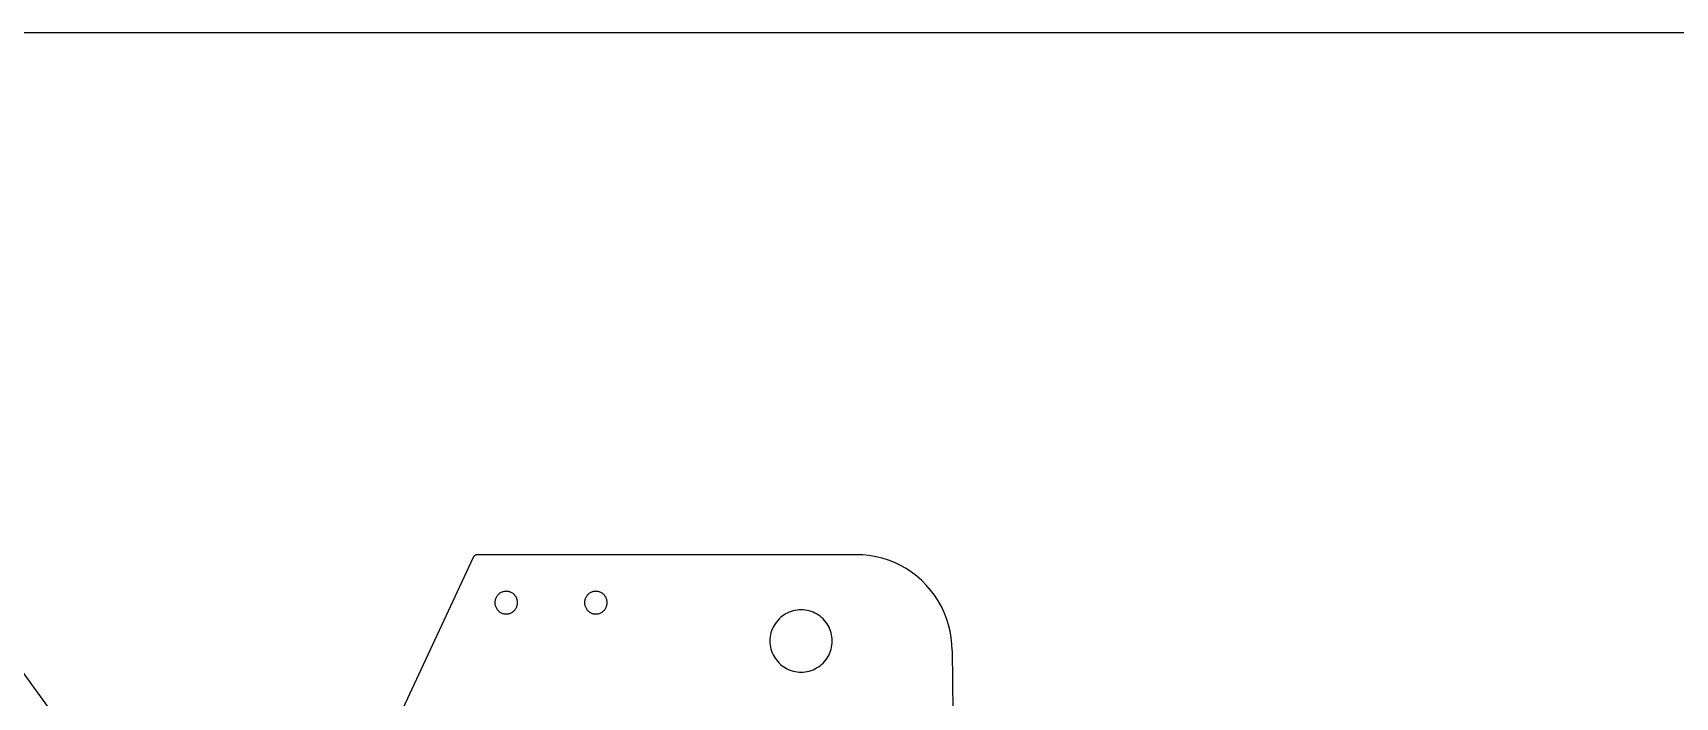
# Model space of a CAD drawing. Extents: x -22.1 to 21.9, y -13.2 to 13.2.
# Drawn here: x 9.91 to 16.65, y 10.12 to 12.85 of the extents above; entities that cross this region are included whole.
import ezdxf

# ---------------------------------------------------------------- set-up
doc = ezdxf.new("R2010")
doc.units = 0
doc.header["$MEASUREMENT"] = 0
doc.layers.get('0').update_dxf_attribs({"linetype": 'CONTINUOUS'})

msp = doc.modelspace()

# ---------------------------------------------------------------- linework, layer by layer
for p, q in [((21.9073, 12.8477), (-22.0927, 12.8477)), ((11.717, 10.694), (10.846, 8.8262)), ((11.7176, 10.6952), (11.717, 10.694)), ((11.7183, 10.6963), (11.7176, 10.6952)), ((11.719, 10.6974), (11.7183, 10.6963)), ((11.7198, 10.6984), (11.719, 10.6974)), ((11.7207, 10.6994), (11.7198, 10.6984)), ((11.7216, 10.7003), (11.7207, 10.6994)), ((11.7226, 10.7012), (11.7216, 10.7003)), ((11.7237, 10.7019), (11.7226, 10.7012)), ((11.7248, 10.7026), (11.7237, 10.7019)), ((11.726, 10.7033), (11.7248, 10.7026)), ((11.7272, 10.7038), (11.726, 10.7033)), ((11.7284, 10.7043), (11.7272, 10.7038)), ((11.7296, 10.7047), (11.7284, 10.7043)), ((11.7309, 10.705), (11.7296, 10.7047)), ((11.7322, 10.7052), (11.7309, 10.705)), ((11.7335, 10.7053), (11.7322, 10.7052)), ((11.7348, 10.7054), (11.7335, 10.7053)), ((13.2899, 10.7054), (11.7348, 10.7054)), ((13.3168, 10.7045), (13.2899, 10.7054)), ((13.3436, 10.7017), (13.3168, 10.7045)), ((13.37, 10.6972), (13.3436, 10.7017)), ((13.3962, 10.6908), (13.37, 10.6972)), ((13.4218, 10.6827), (13.3962, 10.6908)), ((13.4468, 10.6728), (13.4218, 10.6827)), ((13.4711, 10.6612), (13.4468, 10.6728)), ((13.4945, 10.6481), (13.4711, 10.6612)), ((13.517, 10.6333), (13.4945, 10.6481)), ((13.5384, 10.6171), (13.517, 10.6333)), ((13.5587, 10.5994), (13.5384, 10.6171)), ((13.5777, 10.5804), (13.5587, 10.5994)), ((11.808, 10.5206), (11.8073, 10.5176)), ((11.8089, 10.5235), (11.808, 10.5206)), ((11.81, 10.5263), (11.8089, 10.5235)), ((11.8112, 10.5291), (11.81, 10.5263)), ((11.8127, 10.5318), (11.8112, 10.5291)), ((11.8143, 10.5344), (11.8127, 10.5318)), ((11.816, 10.5368), (11.8143, 10.5344)), ((11.818, 10.5392), (11.816, 10.5368)), ((11.8201, 10.5414), (11.818, 10.5392)), ((11.8223, 10.5435), (11.8201, 10.5414)), ((11.8246, 10.5454), (11.8223, 10.5435)), ((11.8271, 10.5472), (11.8246, 10.5454)), ((11.8297, 10.5488), (11.8271, 10.5472)), ((11.8324, 10.5502), (11.8297, 10.5488)), ((11.8351, 10.5515), (11.8324, 10.5502)), ((11.838, 10.5526), (11.8351, 10.5515)), ((11.8409, 10.5535), (11.838, 10.5526)), ((11.8439, 10.5541), (11.8409, 10.5535)), ((11.8469, 10.5546), (11.8439, 10.5541)), ((11.8499, 10.5549), (11.8469, 10.5546)), ((11.8529, 10.555), (11.8499, 10.5549)), ((11.856, 10.5549), (11.8529, 10.555)), ((11.859, 10.5546), (11.856, 10.5549)), ((11.862, 10.5541), (11.859, 10.5546)), ((11.865, 10.5535), (11.862, 10.5541)), ((11.8679, 10.5526), (11.865, 10.5535)), ((11.8707, 10.5515), (11.8679, 10.5526)), ((11.8735, 10.5502), (11.8707, 10.5515)), ((11.8762, 10.5488), (11.8735, 10.5502)), ((11.8788, 10.5472), (11.8762, 10.5488)), ((11.8812, 10.5454), (11.8788, 10.5472)), ((11.8836, 10.5435), (11.8812, 10.5454)), ((11.8858, 10.5414), (11.8836, 10.5435)), ((11.8879, 10.5392), (11.8858, 10.5414)), ((11.8898, 10.5368), (11.8879, 10.5392)), ((11.8916, 10.5344), (11.8898, 10.5368)), ((11.8932, 10.5318), (11.8916, 10.5344)), ((11.8946, 10.5291), (11.8932, 10.5318)), ((11.8959, 10.5263), (11.8946, 10.5291)), ((11.897, 10.5235), (11.8959, 10.5263)), ((11.8979, 10.5206), (11.897, 10.5235)), ((11.8985, 10.5176), (11.8979, 10.5206)), ((12.176, 10.5206), (12.1753, 10.5176)), ((12.1769, 10.5235), (12.176, 10.5206)), ((12.178, 10.5263), (12.1769, 10.5235)), ((12.1792, 10.5291), (12.178, 10.5263)), ((12.1807, 10.5318), (12.1792, 10.5291)), ((12.1823, 10.5344), (12.1807, 10.5318)), ((12.184, 10.5368), (12.1823, 10.5344)), ((12.186, 10.5392), (12.184, 10.5368)), ((12.1881, 10.5414), (12.186, 10.5392)), ((12.1903, 10.5435), (12.1881, 10.5414)), ((12.1926, 10.5454), (12.1903, 10.5435)), ((12.1951, 10.5472), (12.1926, 10.5454)), ((12.1977, 10.5488), (12.1951, 10.5472)), ((12.2004, 10.5502), (12.1977, 10.5488)), ((12.2031, 10.5515), (12.2004, 10.5502)), ((12.206, 10.5526), (12.2031, 10.5515)), ((12.2089, 10.5535), (12.206, 10.5526)), ((12.2119, 10.5541), (12.2089, 10.5535)), ((12.2149, 10.5546), (12.2119, 10.5541)), ((12.2179, 10.5549), (12.2149, 10.5546)), ((12.2209, 10.555), (12.2179, 10.5549)), ((12.224, 10.5549), (12.2209, 10.555)), ((12.227, 10.5546), (12.224, 10.5549)), ((12.23, 10.5541), (12.227, 10.5546)), ((12.233, 10.5535), (12.23, 10.5541)), ((12.2359, 10.5526), (12.233, 10.5535)), ((12.2387, 10.5515), (12.2359, 10.5526)), ((12.2415, 10.5502), (12.2387, 10.5515)), ((12.2442, 10.5488), (12.2415, 10.5502)), ((12.2468, 10.5472), (12.2442, 10.5488)), ((12.2492, 10.5454), (12.2468, 10.5472)), ((12.2516, 10.5435), (12.2492, 10.5454)), ((12.2538, 10.5414), (12.2516, 10.5435)), ((12.2559, 10.5392), (12.2538, 10.5414)), ((12.2578, 10.5368), (12.2559, 10.5392)), ((12.2596, 10.5344), (12.2578, 10.5368)), ((12.2612, 10.5318), (12.2596, 10.5344)), ((12.2626, 10.5291), (12.2612, 10.5318)), ((12.2639, 10.5263), (12.2626, 10.5291)), ((12.265, 10.5235), (12.2639, 10.5263)), ((12.2659, 10.5206), (12.265, 10.5235)), ((12.2665, 10.5176), (12.2659, 10.5206)), ((13.5953, 10.5601), (13.5777, 10.5804)), ((13.6116, 10.5387), (13.5953, 10.5601)), ((13.6263, 10.5162), (13.6116, 10.5387)), ((11.8065, 10.5116), (11.8064, 10.5085)), ((11.8064, 10.5085), (11.8065, 10.5055)), ((11.8068, 10.5146), (11.8065, 10.5116)), ((11.8065, 10.5055), (11.8068, 10.5025)), ((11.8073, 10.5176), (11.8068, 10.5146)), ((11.8068, 10.5025), (11.8073, 10.4995)), ((11.8073, 10.4995), (11.808, 10.4965)), ((11.808, 10.4965), (11.8089, 10.4936)), ((11.8089, 10.4936), (11.81, 10.4907)), ((11.81, 10.4907), (11.8112, 10.488)), ((11.8112, 10.488), (11.8127, 10.4853)), ((11.8127, 10.4853), (11.8143, 10.4827)), ((11.8143, 10.4827), (11.816, 10.4802)), ((11.816, 10.4802), (11.818, 10.4779)), ((11.818, 10.4779), (11.8201, 10.4757)), ((11.8201, 10.4757), (11.8223, 10.4736)), ((11.8223, 10.4736), (11.8246, 10.4716)), ((11.8246, 10.4716), (11.8271, 10.4699)), ((11.8271, 10.4699), (11.8297, 10.4683)), ((11.8297, 10.4683), (11.8324, 10.4668)), ((11.8324, 10.4668), (11.8351, 10.4656)), ((11.8351, 10.4656), (11.838, 10.4645)), ((11.838, 10.4645), (11.8409, 10.4636)), ((11.8409, 10.4636), (11.8439, 10.4629)), ((11.8439, 10.4629), (11.8469, 10.4624)), ((11.8469, 10.4624), (11.8499, 10.4621)), ((11.8499, 10.4621), (11.8529, 10.462)), ((11.8529, 10.462), (11.856, 10.4621)), ((11.856, 10.4621), (11.859, 10.4624)), ((11.859, 10.4624), (11.862, 10.4629)), ((11.862, 10.4629), (11.865, 10.4636)), ((11.865, 10.4636), (11.8679, 10.4645)), ((11.8679, 10.4645), (11.8707, 10.4656)), ((11.8707, 10.4656), (11.8735, 10.4668)), ((11.8735, 10.4668), (11.8762, 10.4683)), ((11.8762, 10.4683), (11.8788, 10.4699)), ((11.8788, 10.4699), (11.8812, 10.4716)), ((11.8812, 10.4716), (11.8836, 10.4736)), ((11.8836, 10.4736), (11.8858, 10.4757)), ((11.8858, 10.4757), (11.8879, 10.4779)), ((11.8879, 10.4779), (11.8898, 10.4802)), ((11.8898, 10.4802), (11.8916, 10.4827)), ((11.8916, 10.4827), (11.8932, 10.4853)), ((11.8932, 10.4853), (11.8946, 10.488)), ((11.8946, 10.488), (11.8959, 10.4907)), ((11.8959, 10.4907), (11.897, 10.4936)), ((11.897, 10.4936), (11.8979, 10.4965)), ((11.8979, 10.4965), (11.8985, 10.4995)), ((11.899, 10.5146), (11.8985, 10.5176)), ((11.8985, 10.4995), (11.899, 10.5025)), ((11.8993, 10.5116), (11.899, 10.5146)), ((11.899, 10.5025), (11.8993, 10.5055)), ((11.8994, 10.5085), (11.8993, 10.5116)), ((11.8993, 10.5055), (11.8994, 10.5085)), ((12.1745, 10.5116), (12.1744, 10.5085)), ((12.1744, 10.5085), (12.1745, 10.5055)), ((12.1748, 10.5146), (12.1745, 10.5116)), ((12.1745, 10.5055), (12.1748, 10.5025)), ((12.1753, 10.5176), (12.1748, 10.5146)), ((12.1748, 10.5025), (12.1753, 10.4995)), ((12.1753, 10.4995), (12.176, 10.4965)), ((12.176, 10.4965), (12.1769, 10.4936)), ((12.1769, 10.4936), (12.178, 10.4907)), ((12.178, 10.4907), (12.1792, 10.488)), ((12.1792, 10.488), (12.1807, 10.4853)), ((12.1807, 10.4853), (12.1823, 10.4827)), ((12.1823, 10.4827), (12.184, 10.4802)), ((12.184, 10.4802), (12.186, 10.4779)), ((12.186, 10.4779), (12.1881, 10.4757)), ((12.1881, 10.4757), (12.1903, 10.4736)), ((12.1903, 10.4736), (12.1926, 10.4716)), ((12.1926, 10.4716), (12.1951, 10.4699)), ((12.1951, 10.4699), (12.1977, 10.4683)), ((12.1977, 10.4683), (12.2004, 10.4668)), ((12.2004, 10.4668), (12.2031, 10.4656)), ((12.2031, 10.4656), (12.206, 10.4645)), ((12.206, 10.4645), (12.2089, 10.4636)), ((12.2089, 10.4636), (12.2119, 10.4629)), ((12.2119, 10.4629), (12.2149, 10.4624)), ((12.2149, 10.4624), (12.2179, 10.4621)), ((12.2179, 10.4621), (12.2209, 10.462)), ((12.2209, 10.462), (12.224, 10.4621)), ((12.224, 10.4621), (12.227, 10.4624)), ((12.227, 10.4624), (12.23, 10.4629)), ((12.23, 10.4629), (12.233, 10.4636)), ((12.233, 10.4636), (12.2359, 10.4645)), ((12.2359, 10.4645), (12.2387, 10.4656)), ((12.2387, 10.4656), (12.2415, 10.4668)), ((12.2415, 10.4668), (12.2442, 10.4683)), ((12.2442, 10.4683), (12.2468, 10.4699)), ((12.2468, 10.4699), (12.2492, 10.4716)), ((12.2492, 10.4716), (12.2516, 10.4736)), ((12.2516, 10.4736), (12.2538, 10.4757)), ((12.2538, 10.4757), (12.2559, 10.4779)), ((12.2559, 10.4779), (12.2578, 10.4802)), ((12.2578, 10.4802), (12.2596, 10.4827)), ((12.2596, 10.4827), (12.2612, 10.4853)), ((12.2612, 10.4853), (12.2626, 10.488)), ((12.2626, 10.488), (12.2639, 10.4907)), ((12.2639, 10.4907), (12.265, 10.4936)), ((12.265, 10.4936), (12.2659, 10.4965)), ((12.2659, 10.4965), (12.2665, 10.4995)), ((12.267, 10.5146), (12.2665, 10.5176)), ((12.2665, 10.4995), (12.267, 10.5025)), ((12.2673, 10.5116), (12.267, 10.5146)), ((12.267, 10.5025), (12.2673, 10.5055)), ((12.2674, 10.5085), (12.2673, 10.5116)), ((12.2673, 10.5055), (12.2674, 10.5085)), ((12.9857, 10.4526), (12.9792, 10.4473)), ((12.9925, 10.4574), (12.9857, 10.4526)), ((12.9996, 10.4619), (12.9925, 10.4574)), ((13.007, 10.4658), (12.9996, 10.4619)), ((13.0146, 10.4693), (13.007, 10.4658)), ((13.0224, 10.4722), (13.0146, 10.4693)), ((13.0305, 10.4747), (13.0224, 10.4722)), ((13.0386, 10.4766), (13.0305, 10.4747)), ((13.0469, 10.4779), (13.0386, 10.4766)), ((13.0552, 10.4787), (13.0469, 10.4779)), ((13.0636, 10.479), (13.0552, 10.4787)), ((13.0719, 10.4787), (13.0636, 10.479)), ((13.0803, 10.4779), (13.0719, 10.4787)), ((13.0885, 10.4766), (13.0803, 10.4779)), ((13.0967, 10.4747), (13.0885, 10.4766)), ((13.1047, 10.4722), (13.0967, 10.4747)), ((13.1125, 10.4693), (13.1047, 10.4722)), ((13.1202, 10.4658), (13.1125, 10.4693)), ((13.1275, 10.4619), (13.1202, 10.4658)), ((13.1347, 10.4574), (13.1275, 10.4619)), ((13.1415, 10.4526), (13.1347, 10.4574)), ((13.1479, 10.4473), (13.1415, 10.4526)), ((13.6395, 10.4928), (13.6263, 10.5162)), ((13.6511, 10.4685), (13.6395, 10.4928)), ((13.6609, 10.4435), (13.6511, 10.4685)), ((12.9424, 10.3922), (12.94, 10.3842)), ((12.9454, 10.4), (12.9424, 10.3922)), ((12.9488, 10.4076), (12.9454, 10.4)), ((12.9528, 10.415), (12.9488, 10.4076)), ((12.9572, 10.4221), (12.9528, 10.415)), ((12.9621, 10.429), (12.9572, 10.4221)), ((12.9674, 10.4354), (12.9621, 10.429)), ((12.9731, 10.4415), (12.9674, 10.4354)), ((12.9792, 10.4473), (12.9731, 10.4415)), ((13.154, 10.4415), (13.1479, 10.4473)), ((13.1598, 10.4354), (13.154, 10.4415)), ((13.1651, 10.429), (13.1598, 10.4354)), ((13.17, 10.4221), (13.1651, 10.429)), ((13.1744, 10.415), (13.17, 10.4221)), ((13.1783, 10.4076), (13.1744, 10.415)), ((13.1818, 10.4), (13.1783, 10.4076)), ((13.1847, 10.3922), (13.1818, 10.4)), ((13.1872, 10.3842), (13.1847, 10.3922)), ((13.669, 10.4179), (13.6609, 10.4435)), ((13.6754, 10.3918), (13.669, 10.4179)), ((13.68, 10.3653), (13.6754, 10.3918)), ((10.0419, 9.9833), (9.7846, 10.3397)), ((12.9359, 10.3594), (12.9356, 10.3511)), ((12.9356, 10.3511), (12.9359, 10.3427)), ((12.9367, 10.3678), (12.9359, 10.3594)), ((12.9359, 10.3427), (12.9367, 10.3344)), ((12.9381, 10.376), (12.9367, 10.3678)), ((12.9367, 10.3344), (12.9381, 10.3261)), ((12.94, 10.3842), (12.9381, 10.376)), ((12.9381, 10.3261), (12.94, 10.3179)), ((12.94, 10.3179), (12.9424, 10.3099)), ((13.1847, 10.3099), (13.1872, 10.3179)), ((13.1891, 10.376), (13.1872, 10.3842)), ((13.1872, 10.3179), (13.1891, 10.3261)), ((13.1904, 10.3678), (13.1891, 10.376)), ((13.1891, 10.3261), (13.1904, 10.3344)), ((13.1912, 10.3594), (13.1904, 10.3678)), ((13.1904, 10.3344), (13.1912, 10.3427)), ((13.1915, 10.3511), (13.1912, 10.3594)), ((13.1912, 10.3427), (13.1915, 10.3511)), ((13.6827, 10.3386), (13.68, 10.3653)), ((13.6836, 10.3117), (13.6827, 10.3386)), ((12.9424, 10.3099), (12.9454, 10.3021)), ((12.9454, 10.3021), (12.9488, 10.2945)), ((12.9488, 10.2945), (12.9528, 10.2871)), ((12.9528, 10.2871), (12.9572, 10.28)), ((12.9572, 10.28), (12.9621, 10.2732)), ((12.9621, 10.2732), (12.9674, 10.2667)), ((12.9674, 10.2667), (12.9731, 10.2606)), ((12.9731, 10.2606), (12.9792, 10.2549)), ((12.9792, 10.2549), (12.9857, 10.2495)), ((12.9857, 10.2495), (12.9925, 10.2447)), ((13.1347, 10.2447), (13.1415, 10.2495)), ((13.1415, 10.2495), (13.1479, 10.2549)), ((13.1479, 10.2549), (13.154, 10.2606)), ((13.154, 10.2606), (13.1598, 10.2667)), ((13.1598, 10.2667), (13.1651, 10.2732)), ((13.1651, 10.2732), (13.17, 10.28)), ((13.17, 10.28), (13.1744, 10.2871)), ((13.1744, 10.2871), (13.1783, 10.2945)), ((13.1783, 10.2945), (13.1818, 10.3021)), ((13.1818, 10.3021), (13.1847, 10.3099)), ((13.6836, 10.3117), (13.6866, 10.0609)), ((12.9925, 10.2447), (12.9996, 10.2402)), ((12.9996, 10.2402), (13.007, 10.2363)), ((13.007, 10.2363), (13.0146, 10.2328)), ((13.0146, 10.2328), (13.0224, 10.2299)), ((13.0224, 10.2299), (13.0305, 10.2275)), ((13.0305, 10.2275), (13.0386, 10.2256)), ((13.0386, 10.2256), (13.0469, 10.2242)), ((13.0469, 10.2242), (13.0552, 10.2234)), ((13.0552, 10.2234), (13.0636, 10.2231)), ((13.0636, 10.2231), (13.0719, 10.2234)), ((13.0719, 10.2234), (13.0803, 10.2242)), ((13.0803, 10.2242), (13.0885, 10.2256)), ((13.0885, 10.2256), (13.0967, 10.2275)), ((13.0967, 10.2275), (13.1047, 10.2299)), ((13.1047, 10.2299), (13.1125, 10.2328)), ((13.1125, 10.2328), (13.1202, 10.2363)), ((13.1202, 10.2363), (13.1275, 10.2402)), ((13.1275, 10.2402), (13.1347, 10.2447))]:
    msp.add_line(p, q)

doc.saveas('drawing.dxf')
